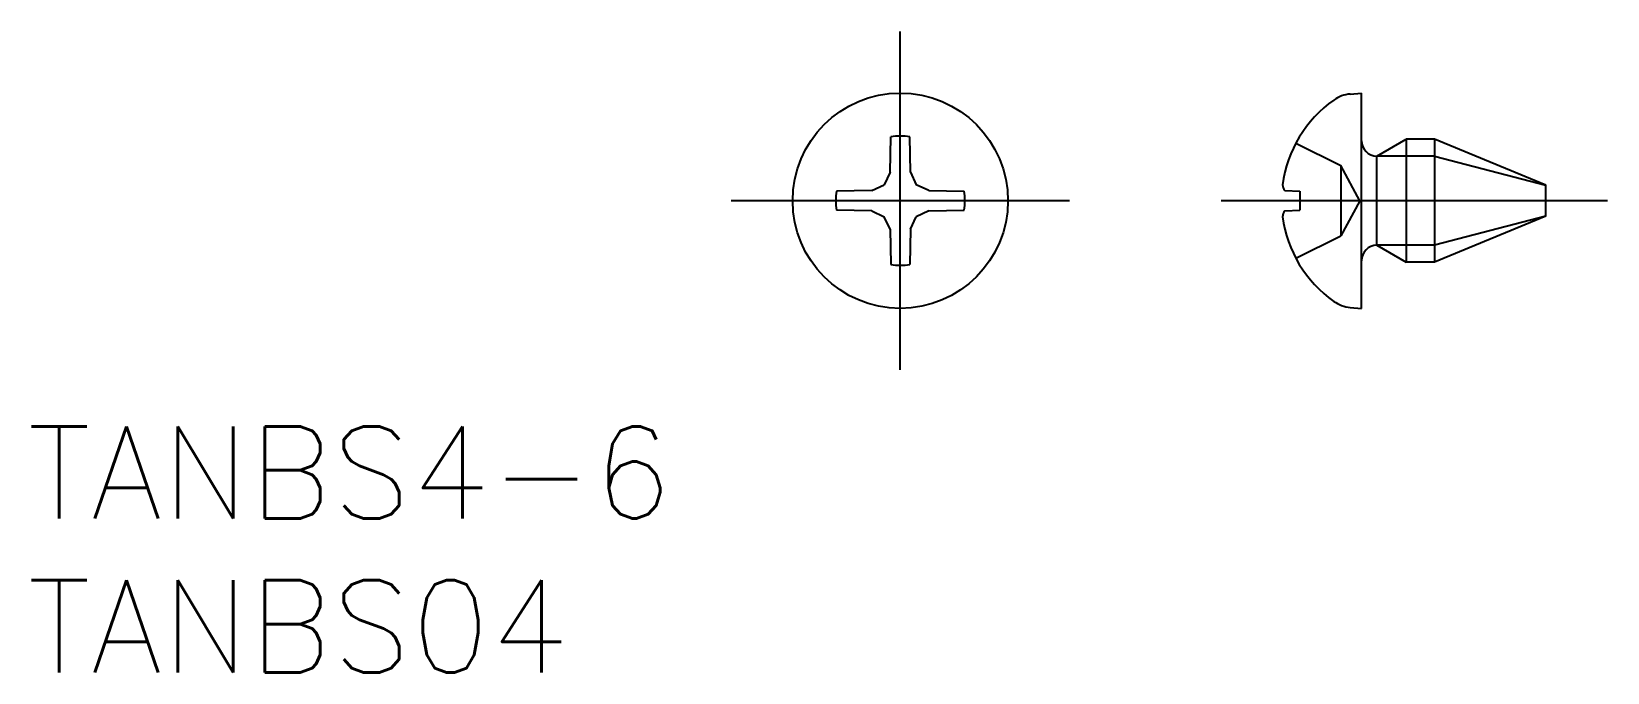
# Model space of a CAD drawing. Extents: x -28.3 to 23, y -15.3 to 5.5.
import ezdxf

# ---------------------------------------------------------------- set-up
doc = ezdxf.new("R2010")
doc.units = 0
doc.linetypes.add('CENTER', pattern=[50.8, 31.75, -6.35, 6.35, -6.35])
doc.linetypes.add('DASHED', pattern=[19.05, 12.7, -6.35])
doc.layers.get('0').update_dxf_attribs({"linetype": 'CONTINUOUS'})
doc.layers.add('CENTER', color=1, linetype='CENTER')
doc.styles.get("Standard").update_dxf_attribs({"font": 'txt.shx', "height": 3, "bigfont": 'bigfont.shx'})

msp = doc.modelspace()

# ---------------------------------------------------------------- linework, layer by layer
at = {"color": 7, "linetype": 'CONTINUOUS'}
for p, q in [((14.636, 3.468), (15, 3.5)), ((15, -3.5), (15, 3.5)), ((-0.331, 0.925), (-0.311, 2.077)), ((0.331, 0.925), (0.311, 2.077)), ((15.5, 1.45), (16.453, 2)), ((16.453, 2), (16.453, -2)), ((17.379, 2), (16.453, 2)), ((17.379, 2), (17.379, -2)), ((21, 0.5), (17.379, 2)), ((15.5, -1.45), (15.5, 1.45)), ((-0.925, 0.331), (-0.52, 0.52)), ((-0.331, 0.925), (-0.52, 0.52)), ((0.331, 0.925), (0.52, 0.52)), ((0.925, 0.331), (0.52, 0.52)), ((-0.925, 0.331), (-2.077, 0.311)), ((0.925, 0.331), (2.077, 0.311)), ((12.508, 0.331), (12.996, 0.311)), ((12.996, 0.311), (12.996, -0.311)), ((21, -0.5), (21, 0.5)), ((-0.925, -0.331), (-2.077, -0.311)), ((-0.925, -0.331), (-0.52, -0.52)), ((0.925, -0.331), (0.52, -0.52)), ((0.925, -0.331), (2.077, -0.311)), ((12.508, -0.331), (12.996, -0.311)), ((21, -0.5), (17.379, -2)), ((-0.331, -0.925), (-0.52, -0.52)), ((-0.331, -0.925), (-0.311, -2.077)), ((0.331, -0.925), (0.311, -2.077)), ((0.331, -0.925), (0.52, -0.52)), ((15.5, -1.45), (16.453, -2)), ((17.379, -2), (16.453, -2)), ((14.636, -3.468), (15, -3.5))]:
    msp.add_line(p, q, dxfattribs=at)
at = {"color": 3, "linetype": 'DASHED'}
for p, q in [((12.864, 1.871), (14.332, 1.145)), ((14.332, 1.145), (14.332, -1.145)), ((14.941, 0), (14.332, 1.145)), ((14.941, 0), (14.332, -1.145)), ((12.864, -1.871), (14.332, -1.145))]:
    msp.add_line(p, q, dxfattribs=at)
at = {"color": 3, "linetype": 'CONTINUOUS'}
for p, q in [((17.379, 1.45), (15.5, 1.45)), ((17.379, 1.45), (21, 0.5)), ((21, -0.5), (17.379, -1.45)), ((17.379, -1.45), (15.5, -1.45))]:
    msp.add_line(p, q, dxfattribs=at)
at = {"color": 7, "linetype": 'CONTINUOUS'}
msp.add_circle((0, 0), 3.5, dxfattribs=at)
for centre, radius, start, end in [((16.4, 0), 4, 125.1094, 172.5344), ((14.732, 2.372), 1.1, 95, 125.1094), ((0, 0), 2.1, 81.4911, 98.5089), ((15.5, 1.95), 0.5, 180, 270), ((12.739, 0.531), 0.305, 182.0691, 220.9632), ((0, 0), 2.1, 171.4911, 188.5089), ((0, 0), 2.1, 351.4911, 8.5089), ((12.739, -0.531), 0.305, 139.0368, 177.9309), ((16.4, 0), 4, 187.4656, 234.8906), ((15.5, -1.95), 0.5, 90, 180), ((0, 0), 2.1, 261.4911, 278.5089), ((14.732, -2.372), 1.1, 234.8906, 265)]:
    msp.add_arc(centre, radius, start, end, dxfattribs=at)
at = {"layer": 'CENTER', "color": 1, "linetype": 'CENTER'}
for p, q in [((0, -5.5), (0, 5.5)), ((5.5, 0), (-5.5, 0)), ((23, 0), (10.434, 0))]:
    msp.add_line(p, q, dxfattribs=at)

# ---------------------------------------------------------------- texts
at = {"color": 7, "linetype": 'CONTINUOUS'}
for s, p in [('TANBS4-6', (-28.384, -10.337)), ('TANBS04', (-28.384, -15.337))]:
    msp.add_text(s, height=3, dxfattribs=at).set_placement(p)

doc.saveas('drawing.dxf')
